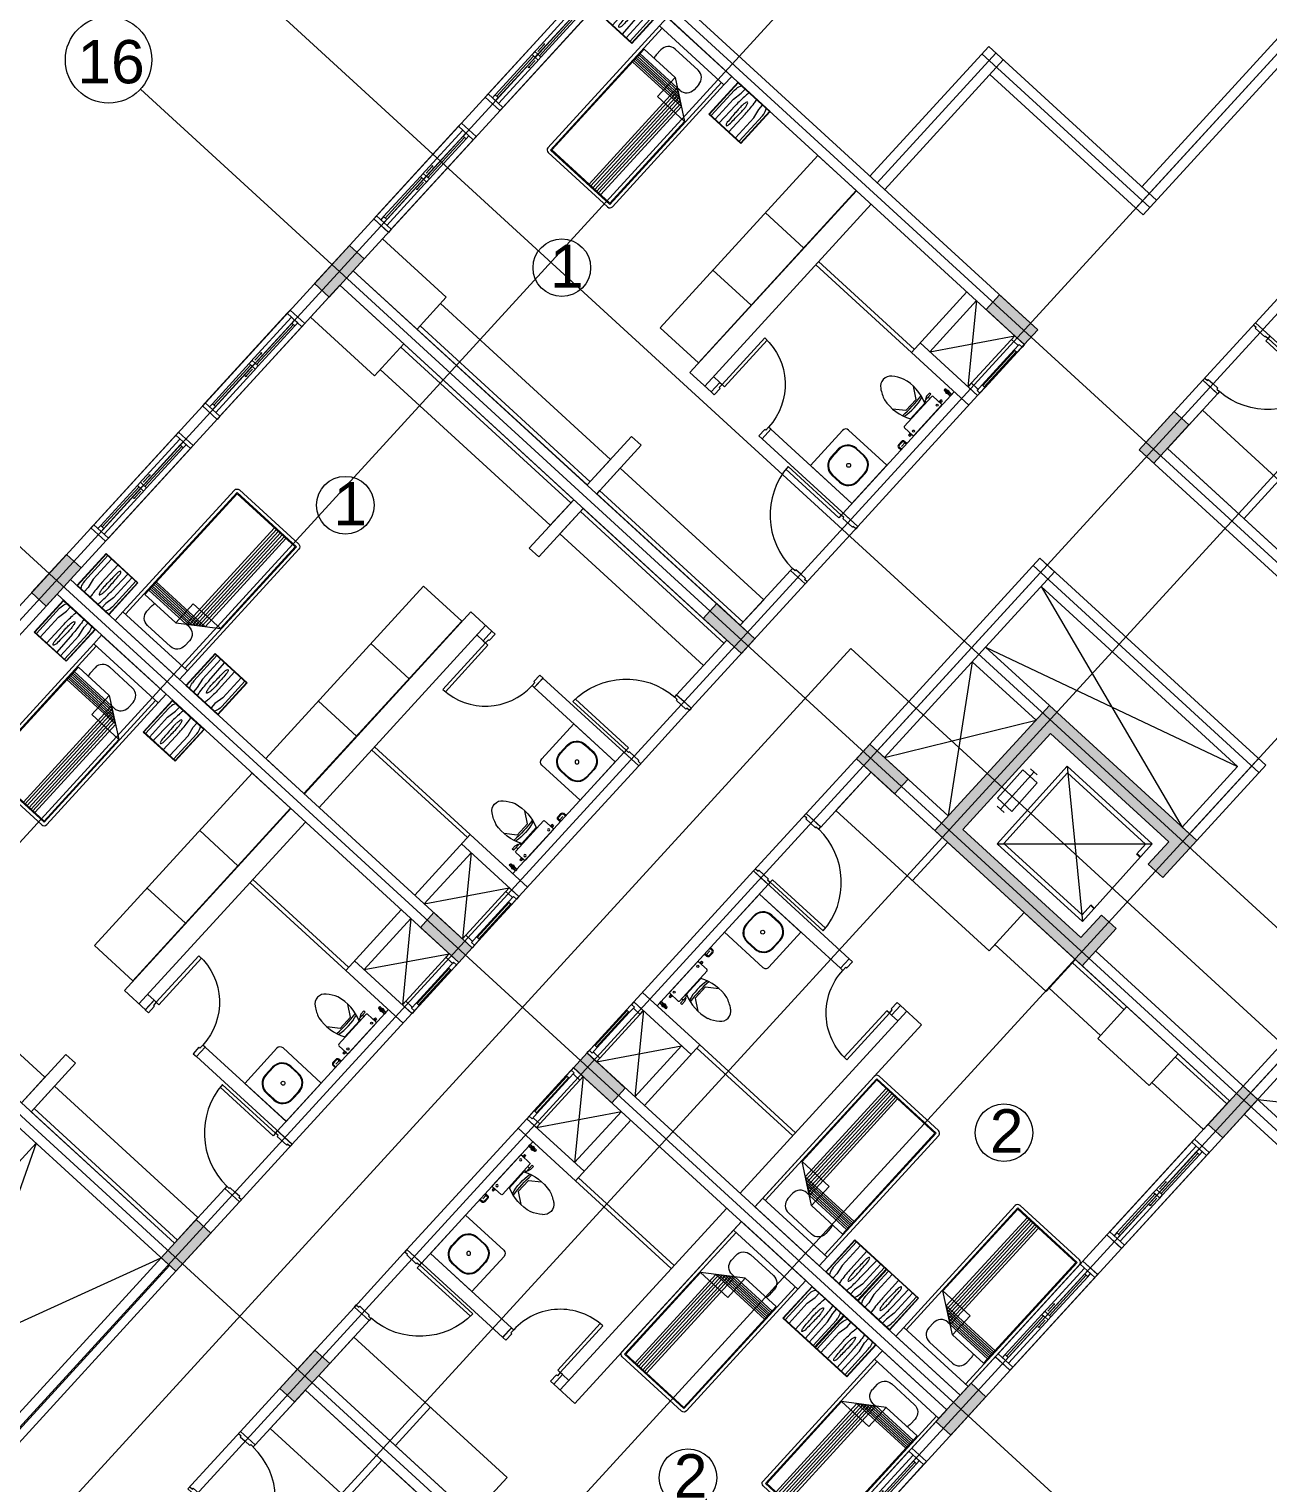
# Model space of a CAD drawing. Header units: metres. Extents: x 750 to 3116, y -341 to 1465.
# Drawn here: x 1615.27 to 1629.59, y 1079.5 to 1096.29 of the extents above; entities that cross this region are included whole.
import ezdxf
from ezdxf.enums import TextEntityAlignment as Align

# ---------------------------------------------------------------- set-up
doc = ezdxf.new("R2010")
doc.units = ezdxf.units.M
for name, color, linetype, lineweight in [('A-Door', 254, 'Continuous', 5), ('Bathroom Door', 252, 'Continuous', 5), ('Bathroom fur', 252, 'Continuous', 5), ('Centre Line', 7, 'Continuous', 13), ('Column', 50, 'Continuous', 20), ('Cutout', 153, 'Continuous', 5), ('Door', 253, 'Continuous', 5), ('Furniture', 44, 'Continuous', 5), ('GUIDE LINE', 7, 'Continuous', 5), ('Hatch', 251, 'Continuous', 5), ('Hidden line', 251, 'Continuous', 5), ('Inverted beam', 252, 'Continuous', 5), ('Levels', 252, 'Continuous', 5), ('Railing', 190, 'Continuous', 5), ('Wall ext', 20, 'Continuous', 18), ('WINDOW', 33, 'Continuous', 5)]:
    doc.layers.add(name, color=color, linetype=linetype, lineweight=lineweight)
doc.layers.add('Text', color=7, linetype='Continuous')
doc.styles.get("Standard").update_dxf_attribs({"font": 'arial.ttf'})
doc.styles.add('TEXT-DET', font='simplex.shx', dxfattribs={"width": 0.7})

# ---------------------------------------------------------------- blocks, each defined once
blk = doc.blocks.new('Water Closet')
at = {"layer": 'Bathroom fur', "linetype": 'Continuous', "lineweight": -3}
for p, q in [((1886.331, 447.871), (1886.35, 447.871)), ((1886.364, 447.861), (1886.349, 447.87)), ((1886.364, 447.861), (1886.355, 447.877)), ((1886.364, 447.861), (1886.364, 447.879)), ((1886.364, 447.861), (1886.364, 447.879)), ((1886.364, 447.861), (1886.364, 447.879)), ((1886.364, 447.861), (1886.364, 447.879)), ((1886.364, 447.861), (1886.364, 447.879)), ((1886.364, 447.861), (1886.364, 447.879)), ((1886.364, 447.861), (1886.364, 447.879)), ((1886.364, 447.861), (1886.364, 447.879)), ((1886.364, 447.861), (1886.364, 447.879)), ((1886.364, 447.861), (1886.364, 447.879)), ((1886.364, 447.861), (1886.364, 447.879)), ((1886.364, 447.861), (1886.364, 447.879)), ((1886.364, 447.861), (1886.373, 447.877)), ((1886.364, 447.861), (1886.379, 447.87)), ((1886.378, 447.871), (1886.416, 447.871)), ((1886.416, 447.851), (1886.416, 447.871)), ((1886.331, 447.851), (1886.35, 447.851)), ((1886.364, 447.861), (1886.346, 447.861)), ((1886.364, 447.861), (1886.349, 447.853)), ((1886.364, 447.861), (1886.355, 447.846)), ((1886.364, 447.861), (1886.381, 447.861)), ((1886.364, 447.861), (1886.379, 447.853)), ((1886.364, 447.861), (1886.373, 447.846)), ((1886.364, 447.861), (1886.364, 447.844)), ((1886.378, 447.851), (1886.416, 447.851))]:
    blk.add_line(p, q, dxfattribs=at)
at = {"layer": 'Bathroom fur', "linetype": 'ByBlock'}
for p, q in [((1886.217, 447.662), (1886.217, 447.713)), ((1886.239, 447.713), (1886.217, 447.713)), ((1886.239, 447.608), (1886.239, 447.713)), ((1886.264, 447.23), (1886.264, 447.703)), ((1886.407, 447.713), (1886.274, 447.713)), ((1886.39, 447.724), (1886.365, 447.724)), ((1886.365, 447.724), (1886.365, 447.715)), ((1886.39, 447.715), (1886.365, 447.715)), ((1886.387, 447.744), (1886.368, 447.744)), ((1886.368, 447.744), (1886.368, 447.724)), ((1886.387, 447.744), (1886.387, 447.724)), ((1886.39, 447.724), (1886.39, 447.715)), ((1886.416, 447.23), (1886.416, 447.703)), ((1886.152, 447.554), (1886.027, 447.644)), ((1886.152, 447.379), (1886.152, 447.554)), ((1886.217, 447.662), (1886.232, 447.625)), ((1886.232, 447.625), (1886.239, 447.625)), ((1886.239, 447.666), (1886.264, 447.666)), ((1886.239, 447.608), (1886.264, 447.608)), ((1886.256, 447.343), (1886.256, 447.59)), ((1886.152, 447.379), (1886.027, 447.288)), ((1886.407, 447.22), (1886.274, 447.22)), ((1886.365, 447.208), (1886.365, 447.218)), ((1886.39, 447.218), (1886.365, 447.218)), ((1886.39, 447.208), (1886.365, 447.208)), ((1886.368, 447.189), (1886.368, 447.208)), ((1886.387, 447.189), (1886.387, 447.208)), ((1886.39, 447.208), (1886.39, 447.218)), ((1886.387, 447.189), (1886.368, 447.189))]:
    blk.add_line(p, q, dxfattribs=at)
at = {"layer": 'Bathroom fur'}
for p, q in [((1886.356, 447.031), (1886.356, 447.081)), ((1886.366, 447.031), (1886.366, 447.081)), ((1886.416, 447.106), (1886.381, 447.106)), ((1886.416, 447.096), (1886.381, 447.096)), ((1886.416, 447.016), (1886.381, 447.016)), ((1886.416, 447.006), (1886.381, 447.006))]:
    blk.add_line(p, q, dxfattribs=at)
at = {"layer": 'Bathroom fur', "linetype": 'Continuous', "lineweight": -3}
blk.add_circle((1886.364, 447.861), 0.0175, dxfattribs=at)
at = {"layer": 'Bathroom fur', "linetype": 'ByBlock'}
for centre in [(1886.378, 447.669), (1886.378, 447.264)]:
    blk.add_circle(centre, 0.0123, dxfattribs=at)
at = {"layer": 'Bathroom fur', "linetype": 'Continuous', "lineweight": -3}
blk.add_arc((1886.331, 447.861), 0.01, 90.002, 270, dxfattribs=at)
at = {"layer": 'Bathroom fur', "linetype": 'ByBlock'}
for centre, radius, start, end in [((1886.274, 447.703), 0.00987, 90, 180), ((1886.407, 447.703), 0.00987, 0, 90), ((1885.835, 447.467), 0.119, 126.3794, 233.6206), ((1886.035, 447.208), 0.446, 109.2942, 127.2549), ((1886.017, 447.095), 0.55, 64.2321, 103.6755), ((1884.672, 447.479), 1.501, 353.4552, 5.5271), ((1885.552, 447.472), 0.65, 345.9276, 13.0204), ((1886.041, 447.728), 0.451, 232.2382, 250.1051), ((1886.017, 447.838), 0.55, 256.3245, 295.7679), ((1886.274, 447.23), 0.00987, 180, 270), ((1886.407, 447.23), 0.00987, 270, 0)]:
    blk.add_arc(centre, radius, start, end, dxfattribs=at)
at = {"layer": 'Bathroom fur'}
for centre, radius, start, end in [((1886.381, 447.081), 0.025, 90, 180), ((1886.381, 447.031), 0.025, 180, 270), ((1886.381, 447.081), 0.015, 90, 180), ((1886.381, 447.031), 0.015, 180, 270)]:
    blk.add_arc(centre, radius, start, end, dxfattribs=at)
at = {"layer": 'Bathroom fur', "style": 'TEXT-DET', "width": 0.6}
blk.add_text('1', height=0.06, dxfattribs=at).set_placement((1886.394, 447.07), align=Align.MIDDLE)
blk = doc.blocks.new('Bed')
at = {"layer": 'Furniture', "linetype": 'Continuous'}
for p, q in [((1878.327, 465.952), (1879.337, 465.952)), ((1878.327, 465.817), (1878.327, 465.952)), ((1879.337, 465.952), (1879.337, 465.817)), ((1879.337, 465.817), (1878.327, 465.817)), ((1878.327, 463.909), (1878.327, 465.817)), ((1878.367, 463.909), (1878.367, 465.817)), ((1878.642, 465.742), (1879.002, 465.742)), ((1879.297, 465.817), (1879.297, 463.909)), ((1879.337, 465.817), (1879.337, 463.909)), ((1878.377, 465.499), (1878.862, 465.499)), ((1878.377, 463.919), (1878.377, 465.499)), ((1878.525, 465.544), (1878.525, 465.624)), ((1878.862, 465.499), (1879.287, 465.199)), ((1878.862, 465.199), (1878.862, 465.499)), ((1879.12, 465.624), (1879.12, 465.544)), ((1878.962, 465.429), (1878.377, 465.429)), ((1878.992, 465.407), (1878.377, 465.407)), ((1879.022, 465.386), (1878.377, 465.386)), ((1879.052, 465.365), (1878.377, 465.365)), ((1879.082, 465.344), (1878.377, 465.344)), ((1878.962, 463.919), (1878.962, 465.429)), ((1879.002, 465.427), (1878.965, 465.427)), ((1878.992, 463.919), (1878.992, 465.407)), ((1879.022, 463.919), (1879.022, 465.386)), ((1879.052, 463.919), (1879.052, 465.365)), ((1879.082, 463.919), (1879.082, 465.344)), ((1879.112, 465.323), (1878.377, 465.323)), ((1879.142, 465.302), (1878.377, 465.302)), ((1879.287, 465.199), (1878.862, 465.199)), ((1879.112, 463.919), (1879.112, 465.323)), ((1879.142, 463.919), (1879.142, 465.302)), ((1879.287, 465.199), (1879.287, 463.919)), ((1879.297, 463.909), (1878.367, 463.909)), ((1879.297, 463.869), (1878.367, 463.869)), ((1879.287, 463.919), (1878.377, 463.919))]:
    blk.add_line(p, q, dxfattribs=at)
for centre, radius, start, end in [((1878.642, 465.624), 0.117, 90, 180), ((1879.002, 465.624), 0.117, 360, 90), ((1878.642, 465.544), 0.117, 180.0006, 202.5189), ((1879.002, 465.544), 0.117, 270, 0), ((1878.367, 463.909), 0.04, 180, 270), ((1879.297, 463.909), 0.04, 270, 0)]:
    blk.add_arc(centre, radius, start, end, dxfattribs=at)
blk = doc.blocks.new('Nightstand')
at = {"layer": 'Furniture'}
for p, q in [((1879.838, 464.54), (1879.838, 464.04)), ((1880.338, 464.54), (1879.838, 464.54)), ((1879.843, 464.535), (1879.843, 464.045)), ((1880.333, 464.535), (1879.843, 464.535)), ((1879.951, 464.469), (1879.951, 464.535)), ((1880.226, 464.469), (1880.226, 464.535)), ((1880.333, 464.045), (1880.333, 464.535)), ((1880.338, 464.04), (1880.338, 464.54)), ((1879.869, 464.442), (1879.871, 464.467)), ((1879.869, 464.045), (1879.869, 464.442)), ((1879.929, 464.358), (1879.951, 464.469)), ((1879.929, 464.045), (1879.929, 464.358)), ((1879.997, 464.32), (1879.991, 464.045)), ((1880.074, 464.444), (1880.068, 464.44)), ((1880.08, 464.44), (1880.074, 464.444)), ((1880.147, 464.32), (1880.147, 464.045)), ((1880.248, 464.358), (1880.226, 464.469)), ((1880.248, 464.045), (1880.248, 464.358)), ((1880.308, 464.442), (1880.305, 464.467)), ((1880.308, 464.045), (1880.308, 464.442)), ((1879.838, 464.04), (1880.338, 464.04)), ((1879.843, 464.045), (1880.333, 464.045)), ((1880.068, 464.081), (1880.074, 464.077)), ((1880.074, 464.077), (1880.08, 464.081))]:
    blk.add_line(p, q, dxfattribs=at)
for centre, radius, start, end in [((1880.021, 464.452), 0.15, 146.5657, 174.2856), ((1880.825, 464.399), 0.823, 170.5074, 174.0179), ((1879.315, 464.399), 0.828, 5.9821, 9.4446), ((1880.156, 464.452), 0.15, 5.7144, 33.4343), ((1881.576, 464.32), 1.578, 174.0179, 180), ((1880.715, 464.32), 0.664, 175.5997, 180), ((1880.715, 464.32), 0.664, 180, 184.4003), ((1880.395, 464.345), 0.343, 169.4757, 175.5997), ((1880.197, 464.382), 0.142, 155.8434, 169.4757), ((1879.951, 464.382), 0.142, 10.5243, 24.1566), ((1879.753, 464.345), 0.343, 4.4003, 10.5243), ((1879.433, 464.32), 0.664, 0, 4.4003), ((1879.433, 464.32), 0.664, 355.5997, 0), ((1878.564, 464.32), 1.583, 0, 5.9821), ((1886.298, 464.381), 6.246, 181.0259, 182.4606), ((1873.85, 464.381), 6.246, 357.5394, 358.9741), ((1880.197, 464.139), 0.142, 190.5243, 204.1566), ((1879.951, 464.139), 0.142, 335.8434, 349.4757)]:
    blk.add_arc(centre, radius, start, end, dxfattribs=at)
blk = doc.blocks.new('Wash bashin')
at = {"layer": 'Bathroom fur', "ltscale": 0.35}
for p, q in [((1884.067, 437.333), (1884.067, 437.883)), ((1884.117, 437.933), (1884.717, 437.933)), ((1884.717, 437.333), (1884.717, 437.933)), ((1884.067, 437.333), (1884.717, 437.333))]:
    blk.add_line(p, q, dxfattribs=at)
at = {"layer": 'Bathroom fur'}
for p, q in [((1884.327, 437.838), (1884.447, 437.838)), ((1884.327, 437.83), (1884.447, 437.83)), ((1884.177, 437.568), (1884.177, 437.688)), ((1884.185, 437.568), (1884.185, 437.688)), ((1884.589, 437.688), (1884.589, 437.568)), ((1884.597, 437.688), (1884.597, 437.568)), ((1884.447, 437.426), (1884.327, 437.426)), ((1884.447, 437.418), (1884.327, 437.418))]:
    blk.add_line(p, q, dxfattribs=at)
blk.add_circle((1884.392, 437.633), 0.0225, dxfattribs=at)
at = {"layer": 'Bathroom fur', "ltscale": 0.35}
blk.add_arc((1884.117, 437.883), 0.05, 90, 180, dxfattribs=at)
at = {"layer": 'Bathroom fur'}
for centre, radius, start, end in [((1884.327, 437.688), 0.15, 90, 180), ((1884.327, 437.688), 0.142, 90, 180), ((1884.447, 437.688), 0.15, 0, 90), ((1884.447, 437.688), 0.142, 0, 90), ((1884.327, 437.568), 0.15, 180, 270), ((1884.327, 437.568), 0.142, 180, 270), ((1884.447, 437.568), 0.15, 270, 0), ((1884.447, 437.568), 0.142, 270, 0)]:
    blk.add_arc(centre, radius, start, end, dxfattribs=at)
blk = doc.blocks.new('Door 900')
at = {"layer": 'A-Door'}
for points in [[(29934124, 12198491), (29934164, 12198491), (29934164, 12198476), (29934239, 12198476), (29934314, 12198476), (29934314, 12198491), (29934354, 12198491), (29934354, 12198524), (29934239, 12198524), (29934124, 12198524)], [(29934164, 12197672), (29934314, 12197672), (29934314, 12197658), (29934354, 12197658), (29934354, 12197624), (29934239, 12197624), (29934124, 12197624), (29934124, 12197658), (29934164, 12197658)]]:
    blk.add_lwpolyline(points, close=True, dxfattribs=at)
blk.add_lwpolyline([(29935187, 12197658), (29934354, 12197658), (29934354, 12197698), (29935185, 12197698)], dxfattribs=at)
blk.add_arc((29934327, 12197631), 860, 1.7769, 88.2024, dxfattribs=at)
blk = doc.blocks.new('Door1')
at = {"layer": 'Bathroom Door'}
for p, q in [((1900.586, 444.886), (1899.856, 444.886)), ((1900.586, 444.846), (1899.857, 444.846))]:
    blk.add_line(p, q, dxfattribs=at)
for points in [[(1900.736, 444.921), (1900.586, 444.921), (1900.586, 444.886), (1900.636, 444.886), (1900.636, 444.871), (1900.736, 444.871), (1900.736, 444.921)], [(1900.586, 444.886), (1900.586, 444.846)], [(1900.736, 444.121), (1900.586, 444.121), (1900.586, 444.156), (1900.636, 444.156), (1900.636, 444.171), (1900.736, 444.171), (1900.736, 444.121)]]:
    blk.add_lwpolyline(points, dxfattribs=at)
blk.add_arc((1900.586, 444.886), 0.73, 180, 270, dxfattribs=at)
blk = doc.blocks.new('WINODO1')
at = {"layer": 'WINDOW', "linetype": 'Continuous'}
for p, q in [((2471212540, 936769700), (2471212491, 936769700)), ((2471212491, 936769700), (2471212491, 936769470)), ((2471212540, 936769700), (2471212540, 936769470)), ((2471213991, 936769700), (2471213943, 936769700)), ((2471213943, 936769700), (2471213943, 936769470)), ((2471213991, 936769700), (2471213991, 936769470)), ((2471212540, 936769470), (2471212491, 936769470)), ((2471213991, 936769470), (2471213943, 936769470))]:
    blk.add_line(p, q, dxfattribs=at)
at = {"layer": 'WINDOW'}
for p, q in [((2471212540, 936769700), (2471213943, 936769700)), ((2471213241, 936769537), (2471212540, 936769537)), ((2471212588, 936769633), (2471213217, 936769633)), ((2471212588, 936769585), (2471213217, 936769585)), ((2471213193, 936769561), (2471213089, 936769561)), ((2471213241, 936769633), (2471213943, 936769633)), ((2471213266, 936769585), (2471213895, 936769585)), ((2471213266, 936769537), (2471213895, 936769537)), ((2471213290, 936769609), (2471213394, 936769609)), ((2471212540, 936769470), (2471213943, 936769470))]:
    blk.add_line(p, q, dxfattribs=at)
at = {"layer": 'WINDOW', "color": 4}
blk.add_line((2471212588, 936769609), (2471213217, 936769609), dxfattribs=at)
at = {"layer": 'WINDOW', "color": 4, "true_color": 0x1fffff}
blk.add_line((2471213266, 936769561), (2471213895, 936769561), dxfattribs=at)
at = {"layer": 'WINDOW'}
for points in [[(2471212540, 936769585), (2471212588, 936769585), (2471212588, 936769633), (2471212540, 936769633)], [(2471213076, 936769561), (2471213089, 936769568), (2471213089, 936769554)], [(2471213217, 936769585), (2471213266, 936769585), (2471213266, 936769633), (2471213217, 936769633)], [(2471213217, 936769537), (2471213266, 936769537), (2471213266, 936769585), (2471213217, 936769585)], [(2471213406, 936769609), (2471213394, 936769616), (2471213394, 936769602)], [(2471213895, 936769537), (2471213943, 936769537), (2471213943, 936769585), (2471213895, 936769585)]]:
    blk.add_lwpolyline(points, close=True, dxfattribs=at)
blk = doc.blocks.new('lift1')
at = {"layer": 'Hatch', "transparency": 33554687}
h = blk.add_hatch(color=256, dxfattribs=at)
h.dxf.hatch_style = 1
h.paths.add_polyline_path([(29921053, 12204431), (29920354, 12203626), (29920180, 12203777), (29920729, 12204408), (29919333, 12205622), (29919104, 12205358), (29918930, 12205509), (29919310, 12205946)])
h.paths.add_polyline_path([(29920180, 12203777), (29920354, 12203626), (29919768, 12202951), (29918024, 12204467), (29918405, 12204905), (29918579, 12204754), (29918349, 12204489), (29919745, 12203276)])
at = {"lineweight": 5}
for p, q in [((29919536, 12203651), (29919330, 12205430)), ((29920333, 12204556), (29918533, 12204526)), ((29920311, 12204167), (29919926, 12203735)), ((29920353, 12204131), (29920272, 12204201)), ((29919968, 12203699), (29919886, 12203770))]:
    blk.add_line(p, q, dxfattribs=at)
for p, q in [((29919194, 12205280), (29919238, 12205241)), ((29918669, 12204676), (29918707, 12204643))]:
    blk.add_line(p, q)
for points in [[(29920333, 12204556), (29919330, 12205430), (29918533, 12204526), (29919536, 12203651)], [(29920182, 12204188), (29919887, 12203861), (29920056, 12203714), (29920350, 12204041)]]:
    blk.add_lwpolyline(points, close=True, dxfattribs=at)
blk.add_lwpolyline([(29918707, 12204643), (29918610, 12204531), (29919531, 12203728), (29920256, 12204550), (29919335, 12205353), (29919238, 12205241)], dxfattribs=at)
at = {"layer": 'Column'}
blk.add_lwpolyline([(29918930, 12205509), (29919310, 12205946), (29921053, 12204431), (29919768, 12202951), (29918024, 12204467), (29918405, 12204905), (29918579, 12204754), (29918349, 12204489), (29919745, 12203276), (29920729, 12204408), (29919333, 12205622), (29919104, 12205358), (29918930, 12205509)], dxfattribs=at)
blk = doc.blocks.new('700mm Door')
at = {"layer": 'Door'}
for points in [[(11493508.327, 4446107.926), (11493508.287, 4446107.926), (11493508.287, 4446107.776), (11493508.344, 4446107.776), (11493508.344, 4446107.868), (11493508.344, 4446107.88), (11493508.327, 4446107.88)], [(11493508.327, 4446107.88), (11493508.413, 4446107.88), (11493508.413, 4446107.926), (11493508.327, 4446107.926)], [(11493508.413, 4446107.891), (11493508.961, 4446107.891), (11493508.961, 4446107.914), (11493508.413, 4446107.914)], [(11493509.047, 4446107.88), (11493508.961, 4446107.88), (11493508.961, 4446107.926), (11493509.047, 4446107.926)], [(11493509.047, 4446107.926), (11493509.047, 4446107.88), (11493509.03, 4446107.88), (11493509.03, 4446107.868), (11493509.03, 4446107.776), (11493509.087, 4446107.776), (11493509.087, 4446107.926)]]:
    blk.add_lwpolyline(points, close=True, dxfattribs=at)
at = {"layer": 'Door', "color": 1}
blk.add_lwpolyline([(11493508.413, 4446107.88), (11493508.961, 4446107.88), (11493508.961, 4446107.926), (11493508.413, 4446107.926)], close=True, dxfattribs=at)

msp = doc.modelspace()

# ---------------------------------------------------------------- hatches: boundary and pattern name
at = {"layer": 'Hatch', "transparency": 33554687}
h = msp.add_hatch(color=256, dxfattribs=at)
h.dxf.hatch_style = 1
h.paths.add_polyline_path([(1646.175, 1069.127), (1646.005, 1069.283), (1645.846, 1069.109), (1645.755, 1069.01), (1645.6, 1068.84), (1645.769, 1068.685)])
h.paths.add_polyline_path([(1649.318, 1072.559), (1649.149, 1072.715), (1648.743, 1072.272), (1648.913, 1072.117)])
h.paths.add_polyline_path([(1652.587, 1076.128), (1652.417, 1076.283), (1652.384, 1076.246), (1652.292, 1076.147), (1652.012, 1075.841), (1652.182, 1075.685)])
h.paths.add_polyline_path([(1655.856, 1079.696), (1655.686, 1079.852), (1655.281, 1079.409), (1655.45, 1079.254)])
h.paths.add_polyline_path([(1659.124, 1083.265), (1658.955, 1083.42), (1658.549, 1082.978), (1658.719, 1082.823)])
h.paths.add_polyline_path([(1661.826, 1087.102), (1661.67, 1086.933), (1662.113, 1086.527), (1662.268, 1086.697)])
h.paths.add_polyline_path([(1657.785, 1090.804), (1657.629, 1090.634), (1658.072, 1090.229), (1658.227, 1090.399)])
h.paths.add_polyline_path([(1654.516, 1087.235), (1654.361, 1087.066), (1654.471, 1086.964), (1654.803, 1086.66), (1654.958, 1086.83)])
h.paths.add_polyline_path([(1652.746, 1088.856), (1652.591, 1088.687), (1653.033, 1088.281), (1653.189, 1088.451)])
h.paths.add_polyline_path([(1651.542, 1083.648), (1651.372, 1083.803), (1650.967, 1083.361), (1651.137, 1083.205)])
h.paths.add_polyline_path([(1650.045, 1085.019), (1649.875, 1085.174), (1649.47, 1084.732), (1649.64, 1084.577)])
h.paths.add_polyline_path([(1647.979, 1080.098), (1647.823, 1079.929), (1647.934, 1079.827), (1648.266, 1079.523), (1648.421, 1079.693)])
h.paths.add_polyline_path([(1646.541, 1081.415), (1646.209, 1081.719), (1646.053, 1081.55), (1646.496, 1081.144), (1646.651, 1081.314)])
h.paths.add_polyline_path([(1645.004, 1076.511), (1644.835, 1076.666), (1644.43, 1076.224), (1644.599, 1076.068)])
h.paths.add_polyline_path([(1643.632, 1078.018), (1643.463, 1078.174), (1643.058, 1077.731), (1643.227, 1077.576)])
h.paths.add_polyline_path([(1641.441, 1072.961), (1641.286, 1072.792), (1641.728, 1072.386), (1641.884, 1072.556)])
h.paths.add_polyline_path([(1640.114, 1074.177), (1639.944, 1074.332), (1639.539, 1073.89), (1639.709, 1073.734)])
h.paths.add_polyline_path([(1636.735, 1070.71), (1636.403, 1071.014), (1636.247, 1070.844), (1636.69, 1070.439), (1636.845, 1070.608)])
h.paths.add_polyline_path([(1631.152, 1076.325), (1630.982, 1076.481), (1630.577, 1076.038), (1630.746, 1075.883)])
h.paths.add_polyline_path([(1634.17, 1079.621), (1634.001, 1079.776), (1633.595, 1079.334), (1633.765, 1079.179)])
h.paths.add_polyline_path([(1637.689, 1083.462), (1637.519, 1083.618), (1637.114, 1083.175), (1637.284, 1083.02)])
h.paths.add_polyline_path([(1640.833, 1086.895), (1640.663, 1087.05), (1640.258, 1086.607), (1640.427, 1086.452), (1640.461, 1086.489), (1640.552, 1086.589)])
h.paths.add_polyline_path([(1644.101, 1090.463), (1643.932, 1090.618), (1643.527, 1090.176), (1643.696, 1090.021)])
h.paths.add_polyline_path([(1646.999, 1093.626), (1647.09, 1093.726), (1647.245, 1093.895), (1647.076, 1094.051), (1646.67, 1093.608), (1646.84, 1093.453)])
h.paths.add_polyline_path([(1636.008, 1091.063), (1635.839, 1091.218), (1635.433, 1090.776), (1635.603, 1090.62)])
h.paths.add_polyline_path([(1631.525, 1095.17), (1631.369, 1095), (1631.48, 1094.899), (1631.812, 1094.595), (1631.967, 1094.764)])
h.paths.add_polyline_path([(1628.676, 1091.718), (1628.506, 1091.874), (1628.101, 1091.431), (1628.27, 1091.276)])
h.paths.add_polyline_path([(1632.989, 1087.767), (1632.82, 1087.922), (1632.415, 1087.48), (1632.584, 1087.325)])
h.paths.add_polyline_path([(1629.471, 1083.926), (1629.301, 1084.081), (1628.896, 1083.639), (1629.066, 1083.483)])
h.paths.add_polyline_path([(1624.987, 1088.032), (1624.832, 1087.863), (1625.274, 1087.458), (1625.43, 1087.627)])
h.paths.add_polyline_path([(1626.327, 1080.494), (1626.157, 1080.649), (1626.124, 1080.612), (1626.032, 1080.513), (1625.752, 1080.207), (1625.922, 1080.051)])
h.paths.add_polyline_path([(1621.719, 1084.464), (1621.563, 1084.294), (1621.674, 1084.193), (1622.006, 1083.889), (1622.161, 1084.059)])
h.paths.add_polyline_path([(1619.949, 1086.085), (1619.794, 1085.915), (1620.236, 1085.51), (1620.391, 1085.68), (1620.281, 1085.781)])
h.paths.add_polyline_path([(1623.218, 1089.654), (1623.062, 1089.484), (1623.505, 1089.079), (1623.66, 1089.248)])
h.paths.add_polyline_path([(1626.486, 1093.222), (1626.331, 1093.052), (1626.773, 1092.647), (1626.929, 1092.817)])
h.paths.add_polyline_path([(1622.117, 1097.224), (1621.962, 1097.055), (1622.404, 1096.649), (1622.56, 1096.819)])
h.paths.add_polyline_path([(1619.143, 1093.637), (1618.973, 1093.792), (1618.568, 1093.35), (1618.738, 1093.194)])
h.paths.add_polyline_path([(1615.874, 1090.068), (1615.705, 1090.223), (1615.299, 1089.781), (1615.469, 1089.626)])
h.paths.add_polyline_path([(1612.731, 1086.636), (1612.561, 1086.791), (1612.156, 1086.349), (1612.325, 1086.194)])
h.paths.add_polyline_path([(1617.373, 1082.384), (1617.203, 1082.539), (1616.798, 1082.097), (1616.967, 1081.942)])
h.paths.add_polyline_path([(1618.745, 1080.876), (1618.575, 1081.032), (1618.17, 1080.589), (1618.339, 1080.434)])
h.paths.add_polyline_path([(1623.058, 1076.925), (1622.889, 1077.08), (1622.483, 1076.638), (1622.653, 1076.483)])
h.paths.add_polyline_path([(1619.915, 1073.493), (1619.745, 1073.648), (1619.34, 1073.206), (1619.509, 1073.051)])
h.paths.add_polyline_path([(1615.181, 1077.327), (1615.026, 1077.157), (1615.468, 1076.752), (1615.624, 1076.922)])
h.paths.add_polyline_path([(1613.411, 1078.948), (1613.256, 1078.778), (1613.699, 1078.373), (1613.854, 1078.543)])
h.paths.add_polyline_path([(1609.042, 1082.95), (1608.887, 1082.78), (1609.329, 1082.375), (1609.485, 1082.545)])
h.paths.add_polyline_path([(1610.143, 1075.379), (1609.987, 1075.21), (1610.43, 1074.805), (1610.585, 1074.974)])
h.paths.add_polyline_path([(1607.566, 1071.678), (1607.397, 1071.834), (1606.992, 1071.391), (1607.161, 1071.236)])
h.paths.add_polyline_path([(1602.924, 1075.93), (1602.755, 1076.086), (1602.35, 1075.643), (1602.519, 1075.488)])
h.paths.add_polyline_path([(1604.823, 1087.317), (1604.653, 1087.472), (1604.495, 1087.299), (1604.403, 1087.199), (1604.248, 1087.03), (1604.418, 1086.874)])
h.paths.add_polyline_path([(1607.842, 1090.612), (1607.672, 1090.768), (1607.267, 1090.325), (1607.436, 1090.17)])
h.paths.add_polyline_path([(1603.528, 1094.564), (1603.358, 1094.719), (1602.953, 1094.277), (1603.123, 1094.121)])
h.paths.add_polyline_path([(1600.09, 1091.151), (1599.934, 1090.981), (1600.377, 1090.576), (1600.532, 1090.745)])
h.paths.add_polyline_path([(1602.031, 1095.935), (1601.861, 1096.09), (1601.456, 1095.648), (1601.626, 1095.492)])
h.paths.add_polyline_path([(1596.087, 1101.379), (1595.918, 1101.534), (1595.513, 1101.092), (1595.682, 1100.937)])
h.paths.add_polyline_path([(1592.944, 1097.947), (1592.774, 1098.102), (1592.369, 1097.66), (1592.538, 1097.504)])
h.paths.add_polyline_path([(1598.32, 1092.772), (1598.164, 1092.602), (1598.607, 1092.197), (1598.762, 1092.366)])
h.paths.add_polyline_path([(1595.619, 1088.934), (1595.449, 1089.09), (1595.044, 1088.647), (1595.213, 1088.492)])
h.paths.add_polyline_path([(1589.675, 1094.378), (1589.505, 1094.534), (1589.1, 1094.091), (1589.27, 1093.936)])
h.paths.add_polyline_path([(1586.406, 1090.81), (1586.237, 1090.965), (1585.831, 1090.523), (1586.001, 1090.367)])
h.paths.add_polyline_path([(1592.225, 1085.229), (1591.782, 1085.635), (1591.627, 1085.465), (1592.07, 1085.06)])
h.paths.add_polyline_path([(1593.995, 1083.608), (1593.552, 1084.013), (1593.397, 1083.844), (1593.839, 1083.439)])
h.paths.add_polyline_path([(1596.821, 1087.582), (1596.666, 1087.412), (1597.108, 1087.007), (1597.263, 1087.177)])
h.paths.add_polyline_path([(1601.304, 1083.475), (1601.135, 1083.631), (1600.729, 1083.188), (1600.899, 1083.033)])
h.paths.add_polyline_path([(1598.161, 1080.043), (1597.991, 1080.199), (1597.586, 1079.756), (1597.755, 1079.601)])
h.paths.add_polyline_path([(1594.892, 1076.475), (1594.722, 1076.63), (1594.317, 1076.188), (1594.487, 1076.032)])
h.paths.add_polyline_path([(1590.578, 1080.426), (1590.408, 1080.581), (1590.003, 1080.139), (1590.173, 1079.984)])
h.paths.add_polyline_path([(1589.081, 1081.797), (1588.912, 1081.953), (1588.506, 1081.51), (1588.676, 1081.355)])
h.paths.add_polyline_path([(1583.138, 1087.241), (1582.968, 1087.397), (1582.563, 1086.954), (1582.732, 1086.799)])
h.paths.add_polyline_path([(1579.869, 1083.673), (1579.699, 1083.828), (1579.294, 1083.386), (1579.464, 1083.23)])
h.paths.add_polyline_path([(1585.245, 1078.497), (1585.09, 1078.328), (1585.532, 1077.923), (1585.687, 1078.092)])
h.paths.add_polyline_path([(1587.015, 1076.876), (1586.859, 1076.707), (1587.302, 1076.302), (1587.457, 1076.471)])
h.paths.add_polyline_path([(1582.669, 1074.797), (1582.499, 1074.952), (1582.094, 1074.509), (1582.263, 1074.354)])
h.paths.add_polyline_path([(1576.725, 1080.241), (1576.556, 1080.396), (1576.15, 1079.954), (1576.32, 1079.798)])
h.paths.add_polyline_path([(1591.748, 1073.043), (1591.579, 1073.198), (1591.42, 1073.025), (1591.329, 1072.925), (1591.173, 1072.755), (1591.343, 1072.6)])
h.paths.add_polyline_path([(1561.743, 1075.008), (1561.574, 1075.163), (1561.169, 1074.72), (1561.339, 1074.565)])
h.paths.add_polyline_path([(1566.286, 1079.98), (1566.116, 1080.135), (1565.712, 1079.692), (1565.882, 1079.537)])
h.paths.add_polyline_path([(1570.833, 1084.956), (1570.663, 1085.111), (1570.258, 1084.668), (1570.428, 1084.513)])
h.paths.add_polyline_path([(1575.254, 1089.795), (1574.811, 1090.2), (1574.656, 1090.03), (1575.099, 1089.625)])
h.paths.add_polyline_path([(1579.283, 1095.094), (1579.128, 1094.925), (1579.571, 1094.52), (1579.726, 1094.69)])
h.paths.add_polyline_path([(1568.934, 1095.82), (1568.764, 1095.975), (1568.36, 1095.533), (1568.529, 1095.377)])
h.paths.add_polyline_path([(1564.388, 1090.845), (1564.218, 1091), (1563.813, 1090.557), (1563.983, 1090.402)])
h.paths.add_polyline_path([(1559.841, 1085.869), (1559.672, 1086.024), (1559.267, 1085.581), (1559.437, 1085.426)])
h.paths.add_polyline_path([(1557.524, 1083.333), (1557.211, 1083.62), (1557.211, 1083.62), (1557.196, 1083.633), (1557.081, 1083.738), (1556.926, 1083.568), (1557.369, 1083.163)])
h.paths.add_polyline_path([(1555.295, 1080.893), (1555.125, 1081.048), (1554.721, 1080.605), (1554.89, 1080.45)])
h.paths.add_polyline_path([(1552.096, 1088.293), (1551.941, 1088.123), (1551.941, 1088.123), (1552.384, 1087.718), (1552.539, 1087.888)])
h.paths.add_polyline_path([(1554.583, 1090.674), (1554.413, 1090.829), (1554.008, 1090.386), (1554.178, 1090.231)])
h.paths.add_polyline_path([(1559.129, 1095.649), (1558.959, 1095.805), (1558.555, 1095.362), (1558.724, 1095.206)])
h.paths.add_polyline_path([(1563.675, 1100.625), (1563.506, 1100.78), (1563.101, 1100.337), (1563.271, 1100.182)])
h.paths.add_polyline_path([(1567.853, 1105.538), (1567.698, 1105.368), (1568.141, 1104.964), (1568.296, 1105.134)])

# ---------------------------------------------------------------- linework, layer by layer
at = {"layer": 'Bathroom fur'}
for p, q in [((1625.468, 1092.555), (1624.362, 1093.568)), ((1625.502, 1092.591), (1624.396, 1093.605)), ((1620.336, 1086.951), (1619.229, 1087.965)), ((1620.369, 1086.988), (1619.263, 1088.001)), ((1618.931, 1085.418), (1617.825, 1086.431)), ((1618.964, 1085.454), (1617.858, 1086.468)), ((1622.99, 1084.52), (1624.096, 1083.507)), ((1623.024, 1084.557), (1624.13, 1083.543)), ((1621.585, 1082.986), (1622.691, 1081.973)), ((1621.619, 1083.023), (1622.725, 1082.01))]:
    msp.add_line(p, q, dxfattribs=at)
at = {"layer": 'Centre Line', "color": 30, "true_color": 0xf26722}
for p, q in [((1625.068, 1074.678), (1594.365, 1102.8)), ((1627.497, 1102.927), (1600.408, 1073.353)), ((1628.773, 1101.759), (1601.684, 1072.185)), ((1651.328, 1070.312), (1619.827, 1099.166)), ((1632.139, 1098.675), (1605.05, 1069.101)), ((1633.636, 1097.304), (1606.547, 1067.73)), ((1649.228, 1068.019), (1617.727, 1096.873)), ((1634.543, 1096.473), (1607.454, 1066.9)), ((1648.059, 1066.743), (1616.559, 1095.597)), ((1636.077, 1095.068), (1608.988, 1065.495)), ((1637.95, 1093.353), (1610.861, 1063.779)), ((1627.599, 1078.922), (1613.29, 1092.029))]:
    msp.add_line(p, q, dxfattribs=at)
at = {"layer": 'Centre Line', "color": 3, "true_color": 0x1fff1f}
msp.add_lwpolyline([(1560.568, 1110.589), (1582.572, 1090.434), (1588.732, 1097.158), (1612.323, 1075.549), (1624.767, 1089.135), (1647.479, 1068.331)], dxfattribs=at)
at = {"layer": 'Centre Line', "color": 30, "true_color": 0xf26722}
msp.add_circle((1616.19, 1095.935), 0.5, dxfattribs=at)
at = {"layer": 'Column'}
for points in [[(1618.568, 1093.35), (1618.973, 1093.792), (1619.143, 1093.637), (1618.738, 1093.194), (1618.568, 1093.35)], [(1626.773, 1092.647), (1626.331, 1093.052), (1626.486, 1093.222), (1626.929, 1092.817), (1626.773, 1092.647)], [(1628.101, 1091.431), (1628.506, 1091.874), (1628.676, 1091.718), (1628.27, 1091.276), (1628.101, 1091.431)], [(1615.299, 1089.781), (1615.705, 1090.223), (1615.874, 1090.068), (1615.469, 1089.626), (1615.299, 1089.781)], [(1623.505, 1089.079), (1623.062, 1089.484), (1623.218, 1089.654), (1623.66, 1089.248), (1623.505, 1089.079)], [(1625.274, 1087.458), (1624.832, 1087.863), (1624.987, 1088.032), (1625.43, 1087.627), (1625.274, 1087.458)], [(1620.236, 1085.51), (1619.794, 1085.915), (1619.949, 1086.085), (1620.391, 1085.68), (1620.236, 1085.51)], [(1622.006, 1083.889), (1621.563, 1084.294), (1621.719, 1084.464), (1622.161, 1084.059), (1622.006, 1083.889)], [(1628.896, 1083.639), (1629.301, 1084.081), (1629.471, 1083.926), (1629.066, 1083.483), (1628.896, 1083.639)], [(1616.798, 1082.097), (1617.203, 1082.539), (1617.373, 1082.384), (1616.967, 1081.942), (1616.798, 1082.097)], [(1618.17, 1080.589), (1618.575, 1081.032), (1618.745, 1080.876), (1618.339, 1080.434), (1618.17, 1080.589)], [(1625.752, 1080.207), (1626.157, 1080.649), (1626.327, 1080.494), (1625.922, 1080.051), (1625.752, 1080.207)]]:
    msp.add_lwpolyline(points, dxfattribs=at)
at = {"layer": 'Cutout'}
for p, q in [((1626.22, 1093.154), (1626.122, 1092.159)), ((1625.68, 1092.564), (1626.663, 1092.749)), ((1626.967, 1089.853), (1628.597, 1087.072)), ((1626.325, 1089.153), (1629.238, 1087.772)), ((1626.17, 1088.983), (1625.894, 1087.202)), ((1625.157, 1087.877), (1626.908, 1088.308)), ((1620.379, 1086.776), (1620.281, 1085.781)), ((1619.838, 1086.186), (1620.821, 1086.371)), ((1619.683, 1086.017), (1619.585, 1085.022)), ((1619.143, 1085.427), (1620.125, 1085.611)), ((1622.37, 1084.953), (1622.272, 1083.957)), ((1621.829, 1084.363), (1622.812, 1084.547)), ((1621.674, 1084.193), (1621.576, 1083.198)), ((1629.471, 1083.926), (1633.967, 1083.441)), ((1621.134, 1083.603), (1622.116, 1083.788)), ((1615.352, 1083.421), (1613.684, 1078.698)), ((1612.239, 1080.022), (1616.798, 1082.097))]:
    msp.add_line(p, q, dxfattribs=at)
at = {"layer": 'Furniture'}
for p, q in [((1622.564, 1092.841), (1624.388, 1094.832)), ((1619.018, 1093.5), (1621.72, 1091.025)), ((1618.863, 1093.331), (1621.565, 1090.855)), ((1628.831, 1091.888), (1630.601, 1090.267)), ((1616.027, 1085.704), (1617.85, 1087.695)), ((1624.596, 1087.265), (1626.366, 1085.644)), ((1619.025, 1081.183), (1620.795, 1079.561)), ((1618.059, 1080.128), (1619.829, 1078.507))]:
    msp.add_line(p, q, dxfattribs=at)
for points in [[(1624.388, 1094.832), (1624.83, 1094.427)], [(1624.83, 1094.427), (1623.007, 1092.436), (1622.564, 1092.841)], [(1623.78, 1094.169), (1624.222, 1093.763)], [(1619.755, 1092.825), (1620.093, 1093.193), (1619.356, 1093.869), (1619.018, 1093.5)], [(1623.172, 1093.505), (1623.615, 1093.1)], [(1619.6, 1092.655), (1619.262, 1092.286), (1618.525, 1092.962), (1618.863, 1093.331)], [(1621.72, 1091.025), (1621.99, 1091.32), (1620.026, 1093.12)], [(1621.754, 1091.062), (1619.789, 1092.862), (1619.755, 1092.825)], [(1621.531, 1090.819), (1619.566, 1092.618)], [(1621.565, 1090.855), (1621.295, 1090.56), (1619.33, 1092.36)], [(1632.57, 1087.65), (1628.426, 1091.446), (1628.831, 1091.888)], [(1629.716, 1091.078), (1629.311, 1090.635)], [(1623.49, 1089.404), (1623.524, 1089.441), (1621.865, 1090.96), (1621.831, 1090.923)], [(1623.301, 1089.197), (1621.642, 1090.717), (1621.676, 1090.754)], [(1619.83, 1089.856), (1618.006, 1087.865), (1618.448, 1087.46), (1620.272, 1089.451)], [(1620.272, 1089.451), (1619.83, 1089.856)], [(1619.222, 1089.192), (1619.664, 1088.787)], [(1618.614, 1088.529), (1619.056, 1088.123)], [(1617.85, 1087.695), (1618.293, 1087.29)], [(1629.146, 1083.911), (1625.002, 1087.708), (1624.596, 1087.265)], [(1618.293, 1087.29), (1616.469, 1085.299), (1616.027, 1085.704)], [(1617.243, 1087.032), (1617.685, 1086.626)], [(1625.481, 1086.455), (1625.886, 1086.897)], [(1616.635, 1086.368), (1617.077, 1085.963)], [(1626.366, 1085.644), (1626.771, 1086.086)], [(1615.183, 1083.888), (1615.453, 1084.183), (1613.488, 1085.983)], [(1626.434, 1085.718), (1627.027, 1085.174), (1627.365, 1085.543)], [(1627.331, 1085.506), (1627.925, 1084.962)], [(1627.061, 1085.211), (1627.655, 1084.667)], [(1627.959, 1084.999), (1627.621, 1084.63), (1628.214, 1084.087), (1628.552, 1084.455)], [(1628.518, 1084.418), (1629.112, 1083.875), (1629.146, 1083.911)], [(1628.248, 1084.123), (1628.842, 1083.58), (1629.146, 1083.911)], [(1616.987, 1082.303), (1615.328, 1083.823), (1615.294, 1083.786)], [(1622.764, 1076.944), (1618.62, 1080.74), (1619.025, 1081.183)], [(1622.608, 1076.774), (1618.464, 1080.57), (1618.059, 1080.128)], [(1619.91, 1080.372), (1619.504, 1079.93)], [(1618.944, 1079.317), (1619.349, 1079.76)], [(1620.795, 1079.561), (1620.389, 1079.119)]]:
    msp.add_lwpolyline(points, dxfattribs=at)
for points in [[(1621.831, 1090.923), (1623.49, 1089.404), (1623.761, 1089.699), (1622.101, 1091.218)], [(1621.676, 1090.754), (1623.335, 1089.234), (1623.065, 1088.939), (1621.406, 1090.459)], [(1615.294, 1083.786), (1616.953, 1082.267), (1617.223, 1082.562), (1615.564, 1084.081)]]:
    msp.add_lwpolyline(points, close=True, dxfattribs=at)
at = {"layer": 'GUIDE LINE'}
for centre in [(1621.428, 1093.534), (1618.926, 1090.791), (1626.538, 1083.543), (1622.886, 1079.558)]:
    msp.add_circle(centre, 0.333, dxfattribs=at)
at = {"layer": 'Hidden line'}
for p, q in [((1628.836, 1092.234), (1629.444, 1092.898)), ((1626.663, 1092.749), (1626.122, 1092.159)), ((1626.773, 1092.647), (1626.233, 1092.057)), ((1624.24, 1089.882), (1624.848, 1090.546)), ((1622.316, 1087.781), (1622.924, 1088.445)), ((1623.644, 1086.566), (1624.252, 1087.229)), ((1620.821, 1086.371), (1620.281, 1085.781)), ((1620.932, 1086.27), (1620.391, 1085.68)), ((1620.125, 1085.611), (1619.585, 1085.022)), ((1620.236, 1085.51), (1619.696, 1084.92)), ((1622.259, 1085.054), (1621.719, 1084.464)), ((1622.37, 1084.953), (1621.829, 1084.363)), ((1621.563, 1084.294), (1621.023, 1083.704)), ((1621.674, 1084.193), (1621.134, 1083.603)), ((1617.703, 1082.745), (1618.311, 1083.409)), ((1619.03, 1081.529), (1619.638, 1082.193)), ((1617.106, 1079.428), (1617.714, 1080.092))]:
    msp.add_line(p, q, dxfattribs=at)
at = {"layer": 'Inverted beam'}
for p, q in [((1628.13, 1094.469), (1630.028, 1096.541)), ((1624.989, 1094.593), (1626.361, 1096.09)), ((1628.3, 1094.314), (1626.361, 1096.09)), ((1628.145, 1094.144), (1630.042, 1096.216)), ((1625.159, 1094.438), (1626.53, 1095.935)), ((1628.145, 1094.144), (1626.375, 1095.765)), ((1627.063, 1088.477), (1626.325, 1089.153)), ((1626.908, 1088.308), (1626.17, 1088.983)), ((1634.001, 1079.776), (1629.301, 1084.081)), ((1613.684, 1078.698), (1616.798, 1082.097)), ((1613.854, 1078.543), (1616.967, 1081.942))]:
    msp.add_line(p, q, dxfattribs=at)
for points in [[(1627.122, 1090.022), (1625.157, 1087.877), (1624.987, 1088.032), (1626.952, 1090.178), (1629.563, 1087.787)], [(1629.563, 1087.787), (1628.766, 1086.917), (1628.597, 1087.072), (1629.238, 1087.772), (1626.967, 1089.853)], [(1629.301, 1084.081), (1631.266, 1086.226), (1634.292, 1083.455), (1632.171, 1081.14)], [(1631.281, 1085.901), (1629.315, 1083.756), (1633.845, 1079.607), (1634.001, 1079.776)]]:
    msp.add_lwpolyline(points, dxfattribs=at)
at = {"layer": 'Levels'}
msp.add_line((1626.952, 1090.178), (1627.122, 1090.022), dxfattribs=at)
at = {"layer": 'Railing'}
for p, q in [((1628.06, 1094.222), (1630.113, 1096.463)), ((1625.074, 1094.516), (1626.445, 1096.013)), ((1628.222, 1094.229), (1626.283, 1096.005)), ((1625.072, 1087.955), (1627.037, 1090.1)), ((1626.875, 1090.093), (1629.485, 1087.702)), ((1628.682, 1086.995), (1629.478, 1087.864)), ((1629.386, 1084.003), (1631.351, 1086.149)), ((1613.78, 1078.61), (1616.894, 1082.009)), ((1613.854, 1078.543), (1616.967, 1081.942))]:
    msp.add_line(p, q, dxfattribs=at)
at = {"layer": 'Wall ext'}
for p, q in [((1612.156, 1086.349), (1622.117, 1097.224)), ((1626.929, 1092.817), (1622.117, 1097.224)), ((1626.773, 1092.647), (1621.962, 1097.055)), ((1622.131, 1096.899), (1619.018, 1093.5)), ((1620.713, 1095.351), (1620.543, 1095.506)), ((1620.436, 1095.049), (1620.267, 1095.204)), ((1624.834, 1094.424), (1622.909, 1092.322)), ((1629.444, 1092.898), (1630.829, 1094.41)), ((1625.004, 1094.268), (1623.079, 1092.167)), ((1619.423, 1093.943), (1619.254, 1094.098)), ((1623.66, 1089.248), (1619.018, 1093.5)), ((1615.749, 1089.932), (1618.863, 1093.331)), ((1618.863, 1093.331), (1623.505, 1089.079)), ((1625.468, 1092.555), (1626.11, 1093.255)), ((1618.457, 1092.888), (1618.288, 1093.044)), ((1625.68, 1092.564), (1626.22, 1093.154)), ((1630.55, 1091.885), (1629.444, 1092.898)), ((1626.773, 1092.647), (1626.929, 1092.817)), ((1625.468, 1092.555), (1626.132, 1091.947)), ((1625.569, 1092.665), (1626.233, 1092.057)), ((1622.909, 1092.322), (1623.152, 1092.099)), ((1623.254, 1092.21), (1623.152, 1092.099)), ((1623.18, 1092.277), (1623.254, 1092.21)), ((1628.836, 1092.234), (1628.101, 1091.431)), ((1629.006, 1092.079), (1628.836, 1092.234)), ((1625.962, 1092.102), (1624.679, 1090.701)), ((1624.848, 1090.546), (1626.233, 1092.057)), ((1629.006, 1092.079), (1628.426, 1091.446)), ((1617.444, 1091.782), (1617.275, 1091.937)), ((1617.168, 1091.48), (1616.998, 1091.636)), ((1622.234, 1091.585), (1621.721, 1091.025)), ((1622.234, 1091.585), (1622.344, 1091.483)), ((1623.844, 1091.669), (1623.742, 1091.559)), ((1623.742, 1091.559), (1624.848, 1090.546)), ((1623.844, 1091.669), (1624.78, 1090.812)), ((1622.344, 1091.483), (1621.831, 1090.923)), ((1628.101, 1091.431), (1632.584, 1087.325)), ((1632.57, 1087.65), (1628.426, 1091.446)), ((1621.052, 1090.295), (1621.565, 1090.855)), ((1621.163, 1090.194), (1621.676, 1090.754)), ((1616.155, 1090.374), (1615.985, 1090.53)), ((1621.052, 1090.295), (1621.163, 1090.194)), ((1624.071, 1090.037), (1623.49, 1089.404)), ((1624.071, 1090.037), (1624.24, 1089.882)), ((1620.391, 1085.68), (1615.749, 1089.932)), ((1622.924, 1088.445), (1624.24, 1089.882)), ((1615.594, 1089.762), (1612.481, 1086.363)), ((1620.236, 1085.51), (1615.594, 1089.762)), ((1618.452, 1087.456), (1620.377, 1089.558)), ((1620.377, 1089.558), (1620.62, 1089.335)), ((1618.622, 1087.301), (1620.547, 1089.402)), ((1620.445, 1089.292), (1620.519, 1089.224)), ((1620.519, 1089.224), (1620.62, 1089.335)), ((1622.755, 1088.601), (1623.335, 1089.234)), ((1621.109, 1088.684), (1621.21, 1088.795)), ((1621.109, 1088.684), (1622.045, 1087.826)), ((1621.21, 1088.795), (1622.316, 1087.781)), ((1622.755, 1088.601), (1622.924, 1088.445)), ((1624.252, 1087.229), (1624.987, 1088.032)), ((1624.987, 1088.032), (1625.894, 1087.202)), ((1620.863, 1086.536), (1622.147, 1087.937)), ((1625.739, 1087.032), (1624.832, 1087.863)), ((1620.932, 1086.27), (1622.316, 1087.781)), ((1624.421, 1087.074), (1625.002, 1087.708)), ((1618.297, 1087.287), (1616.372, 1085.185)), ((1624.421, 1087.074), (1624.252, 1087.229)), ((1618.466, 1087.131), (1616.541, 1085.03)), ((1619.728, 1086.288), (1620.369, 1086.988)), ((1620.268, 1086.878), (1620.932, 1086.27)), ((1620.369, 1086.988), (1621.033, 1086.38)), ((1619.838, 1086.186), (1620.379, 1086.776)), ((1623.644, 1086.566), (1622.259, 1085.054)), ((1624.75, 1085.552), (1623.644, 1086.566)), ((1612.156, 1086.349), (1616.967, 1081.942)), ((1616.953, 1082.267), (1612.481, 1086.363)), ((1622.53, 1085.009), (1623.813, 1086.41)), ((1624.648, 1085.442), (1623.712, 1086.3)), ((1618.931, 1085.418), (1619.572, 1086.118)), ((1619.143, 1085.427), (1619.683, 1086.017)), ((1620.236, 1085.51), (1620.391, 1085.68)), ((1619.032, 1085.528), (1619.696, 1084.92)), ((1624.648, 1085.442), (1624.75, 1085.552)), ((1627.598, 1085.641), (1629.471, 1083.926)), ((1618.931, 1085.418), (1619.594, 1084.81)), ((1629.146, 1083.911), (1627.442, 1085.472)), ((1616.372, 1085.185), (1616.615, 1084.962)), ((1623.024, 1084.557), (1622.36, 1085.164)), ((1616.716, 1085.073), (1616.615, 1084.962)), ((1616.642, 1085.14), (1616.716, 1085.073)), ((1622.923, 1084.446), (1622.259, 1085.054)), ((1625.238, 1084.901), (1625.34, 1085.012)), ((1625.583, 1084.789), (1625.34, 1085.012)), ((1619.425, 1084.965), (1618.141, 1083.564)), ((1618.311, 1083.409), (1619.696, 1084.92)), ((1623.488, 1082.843), (1625.413, 1084.944)), ((1625.312, 1084.834), (1625.238, 1084.901)), ((1623.658, 1082.688), (1625.583, 1084.789)), ((1617.306, 1084.532), (1617.205, 1084.422)), ((1617.306, 1084.532), (1618.243, 1083.675)), ((1622.272, 1083.957), (1622.812, 1084.547)), ((1622.382, 1083.856), (1623.024, 1084.557)), ((1615.696, 1084.448), (1615.183, 1083.888)), ((1615.807, 1084.346), (1615.294, 1083.786)), ((1615.696, 1084.448), (1615.807, 1084.346)), ((1617.205, 1084.422), (1618.311, 1083.409)), ((1621.719, 1084.464), (1621.563, 1084.294)), ((1621.719, 1084.464), (1626.032, 1080.513)), ((1621.563, 1084.294), (1625.877, 1080.343)), ((1619.509, 1073.051), (1629.471, 1083.926)), ((1626.032, 1080.513), (1629.146, 1083.911)), ((1621.023, 1083.704), (1619.638, 1082.193)), ((1621.687, 1083.097), (1621.023, 1083.704)), ((1621.576, 1083.198), (1622.116, 1083.788)), ((1621.585, 1082.986), (1622.227, 1083.686)), ((1621.585, 1082.986), (1620.922, 1083.594)), ((1612.239, 1080.022), (1615.352, 1083.421)), ((1621.091, 1083.438), (1619.808, 1082.037)), ((1628.741, 1083.469), (1628.91, 1083.314)), ((1617.533, 1082.9), (1616.953, 1082.267)), ((1617.533, 1082.9), (1617.703, 1082.745)), ((1617.703, 1082.745), (1616.967, 1081.942)), ((1623.333, 1082.673), (1621.408, 1080.572)), ((1623.503, 1082.518), (1621.578, 1080.416)), ((1627.727, 1082.363), (1627.897, 1082.208)), ((1620.744, 1081.18), (1619.638, 1082.193)), ((1620.846, 1081.29), (1619.909, 1082.148)), ((1627.451, 1082.061), (1627.621, 1081.906)), ((1619.03, 1081.529), (1618.295, 1080.726)), ((1619.2, 1081.373), (1619.03, 1081.529)), ((1619.2, 1081.373), (1618.62, 1080.74)), ((1620.846, 1081.29), (1620.744, 1081.18)), ((1626.438, 1080.955), (1626.607, 1080.8)), ((1617.714, 1080.092), (1618.45, 1080.895)), ((1618.62, 1080.74), (1622.764, 1076.944)), ((1621.436, 1080.75), (1621.334, 1080.639)), ((1621.578, 1080.416), (1621.334, 1080.639)), ((1621.509, 1080.682), (1621.436, 1080.75)), ((1617.884, 1079.937), (1618.464, 1080.57)), ((1622.608, 1076.774), (1618.464, 1080.57)), ((1625.877, 1080.343), (1622.764, 1076.944)), ((1617.884, 1079.937), (1617.714, 1080.092)), ((1625.472, 1079.901), (1625.641, 1079.745))]:
    msp.add_line(p, q, dxfattribs=at)

# ---------------------------------------------------------------- block references
at = {"xscale": -1}
for name, p, rotation in [('Nightstand', (2695.006, -515.796), 317.5109696397407), ('Bed', (545.901, 2701.769), 137.5109696397406), ('Nightstand', (2688.469, -522.933), 317.5109696397407), ('Nightstand', (544.652, 2700.999), 137.5109696397406), ('Bed', (2694.612, -530.475), 317.5109696398859), ('Nightstand', (2697.122, -530.859), 317.5109696398859), ('Nightstand', (2697.491, -531.197), 317.5109696398859), ('Bed', (2696.242, -531.967), 317.5109696398859)]:
    msp.add_blockref(name, p, dxfattribs=dict(at, rotation=rotation))
for name, p, rotation in [('Bed', (-77.17, 2021.545), 317.5109696397407), ('Nightstand', (-76.512, 2022.857), 317.5109696397407), ('Nightstand', (3316.17, 162.346), 137.5109696397407), ('Bed', (-83.708, 2014.408), 317.5109696397407), ('Nightstand', (-83.05, 2015.72), 317.5109696397407), ('Bed', (3324.221, 156.887), 137.5109696398859), ('Bed', (3325.85, 155.394), 137.5109696398859), ('Nightstand', (3324.824, 154.42), 137.5109696398859), ('Nightstand', (3325.192, 154.082), 137.5109696398859)]:
    msp.add_blockref(name, p, dxfattribs=dict(rotation=rotation))
at = {"xscale": -0.001, "yscale": 0.001, "zscale": 0.001, "rotation": 276.5155944114987}
msp.add_blockref('lift1', (-7103.289, -30024.197), dxfattribs=at)
at = {"layer": 'A-Door', "yscale": 0.001, "zscale": 0.001}
for p, xscale, rotation in [((-12205.305, 30306.483), -0.0009999999999999996, 137.510969639692), ((31937.345, -10133.821), 0.001, 137.5109696403553), ((15457.066, -28125.804), -0.001, 317.510969639692), ((-28688.853, 12310.932), 0.001, 317.5109696396549), ((31930.807, -10140.958), 0.001, 137.5109696403553), ((-12215.111, 30295.778), -0.0009999999999999996, 137.510969639692), ((-28695.39, 12303.795), 0.001, 317.5109696396549)]:
    msp.add_blockref('Door 900', p, dxfattribs=dict(at, xscale=xscale, rotation=rotation))
at = {"layer": 'Bathroom Door', "xscale": -1}
for p, rotation in [((3235.09, 2193.193), 47.51096963957781), ((3228.552, 2186.056), 47.51096963957781), ((13.402, -16.082), 227.510969639723)]:
    msp.add_blockref('Door1', p, dxfattribs=dict(at, rotation=rotation))
at = {"layer": 'Bathroom Door'}
for p, rotation in [((664.858, -612.802), 47.51096963990353), ((2577.097, 2782.776), 227.5109696400487)]:
    msp.add_blockref('Door1', p, dxfattribs=dict(at, rotation=rotation))
at = {"layer": 'Bathroom fur'}
for name, p, rotation in [('Water Closet', (-67.639, 2035.984), 317.5109696397407), ('Wash bashin', (-60.419, 2041.349), 317.5109696397407), ('Wash bashin', (3308.911, 135.762), 137.5109696398859), ('Water Closet', (3316.131, 141.128), 137.5109696398859), ('Water Closet', (-74.176, 2028.847), 317.5109696397407), ('Wash bashin', (-66.956, 2034.212), 317.5109696397407)]:
    msp.add_blockref(name, p, dxfattribs=dict(at, rotation=rotation))
at = {"layer": 'Bathroom fur', "xscale": -1}
for name, p, rotation in [('Wash bashin', (527.639, 2683.349), 137.5109696397406), ('Water Closet', (532.352, 2691.01), 137.5109696397406), ('Water Closet', (2709.603, -521.036), 317.5109696398859), ('Wash bashin', (2714.316, -513.375), 317.5109696398859)]:
    msp.add_blockref(name, p, dxfattribs=dict(at, rotation=rotation))
at = {"layer": 'Cutout', "xscale": -1, "rotation": 227.5109616917831}
for p in [(-11040243.288, -5471176.751), (-11040249.13, -5471183.128), (-11040249.825, -5471183.888)]:
    msp.add_blockref('700mm Door', p, dxfattribs=at)
at = {"layer": 'Cutout', "rotation": 47.5109696707334}
for p in [(-4483067.763, -11477424.528), (-4483068.459, -11477425.287)]:
    msp.add_blockref('700mm Door', p, dxfattribs=at)
at = {"layer": 'WINDOW', "linetype": 'Continuous', "xscale": 0.001, "yscale": 0.001, "zscale": 0.001, "rotation": 47.51096963974634}
for p in [(-976777.334, -2453933.26), (-976778.624, -2453934.668), (-976780.603, -2453936.828), (-976781.893, -2453938.236), (-976770.15, -2453946.403), (-976771.44, -2453947.811), (-976773.419, -2453949.972)]:
    msp.add_blockref('WINODO1', p, dxfattribs=at)

# ---------------------------------------------------------------- texts
at = {"layer": 'Text', "color": 30, "true_color": 0xf26722, "char_height": 0.5, "attachment_point": 1}
for s, width, insert in [('16', 0.83687, (1615.83, 1096.164)), ('1', 3.12418, (1621.29, 1093.802)), ('1', 3.12418, (1618.788, 1091.059)), ('2', 3.12418, (1626.374, 1083.814)), ('2', 3.12418, (1622.723, 1079.829))]:
    msp.add_mtext_dynamic_manual_height_columns(s, width=width, gutter_width=12.5, heights=[0], dxfattribs=dict(at, insert=insert))

doc.saveas('drawing.dxf')
